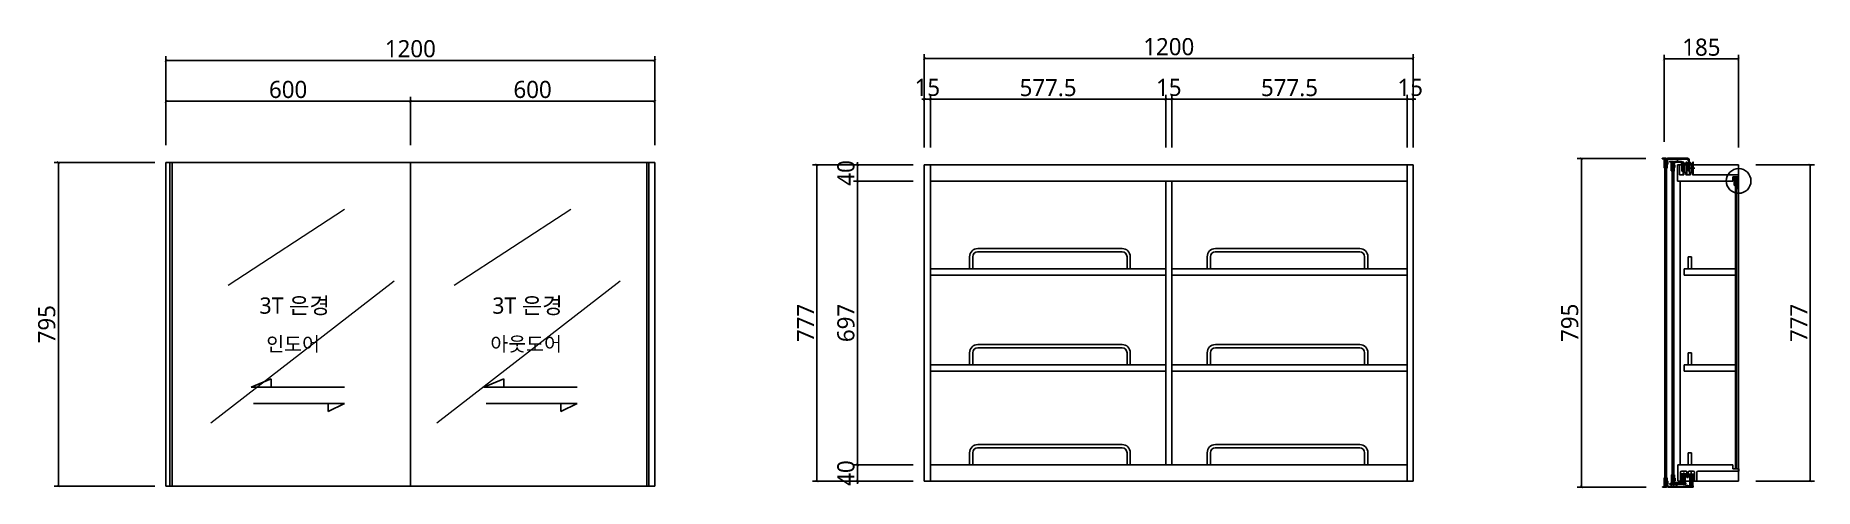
# Model space of a CAD drawing. Extents: x -37370 to -33004, y -564550 to -563438.
import ezdxf

# ---------------------------------------------------------------- set-up
doc = ezdxf.new("R2010")
doc.units = 0
doc.header["$LTSCALE"] = 60
doc.header["$MEASUREMENT"] = 0
doc.header["$PDMODE"] = 34
doc.header["$PDSIZE"] = -5
doc.layers.get('0').update_dxf_attribs({"linetype": 'CONTINUOUS'})
doc.layers.get('Defpoints').update_dxf_attribs({"color": 142, "linetype": 'CONTINUOUS'})
for name, color, linetype in [('FUR', 252, 'CONTINUOUS'), ('S-DIM', 7, 'CONTINUOUS'), ('TEX @ 1', 3, 'CONTINUOUS'), ('도어', 251, 'CONTINUOUS'), ('도어 @ 1', 251, 'CONTINUOUS')]:
    doc.layers.add(name, color=color, linetype=linetype)
doc.layers.add('거울', color=151, linetype='CONTINUOUS', lineweight=5)
doc.styles.get("Standard").update_dxf_attribs({"font": 'malgun.ttf'})
doc.styles.add('카비원', font='malgun.ttf', dxfattribs={"height": 45})
doc.dimstyles.new('카비원', dxfattribs={"dimscale": 7, "dimtxt": 6, "dimasz": 0.9, "dimexe": 1.5, "dimexo": 6, "dimgap": 1, "dimtad": 1, "dimdsep": 46, "dimtxsty": 'Standard', "dimblk": 'ARCHTICK', "dimcen": 3, "dimclrd": 8, "dimclre": 8, "dimclrt": 256, "dimadec": 0, "dimazin": 0, "dimtfac": 0.6, "dimtix": 1, "dimtmove": 0, "dimatfit": 3, "dimfxl": 1.5, "dimtolj": 1, "dimtzin": 0, "dimlwd": -1, "dimlwe": -1, "dimarcsym": 0})

# ---------------------------------------------------------------- blocks, each defined once
blk = doc.blocks.new('_ArchTick')
at = {"color": 0, "linetype": 'ByBlock', "transparency": 16777216, "const_width": 0.15}
blk.add_lwpolyline([(-0.5, -0.5), (0.5, 0.5)], dxfattribs=at)
blk = doc.blocks.new('*D10396')
at = {"layer": 'Defpoints', "color": 0}
for p in [(-33190.3, -563495.8), (-33373.3, -563741.4), (-33190.3, -563755.5)]:
    blk.add_point(p, dxfattribs=at)
at = {"layer": 'S-DIM', "color": 8}
for p, q in [((-33373.3, -563699.4), (-33373.3, -563485.3)), ((-33373.3, -563495.8), (-33190.3, -563495.8)), ((-33190.3, -563713.5), (-33190.3, -563485.3))]:
    blk.add_line(p, q, dxfattribs=at)
at = {"layer": 'S-DIM', "color": 8, "xscale": 6.3, "yscale": 6.3, "zscale": 6.3, "rotation": 180}
blk.add_blockref('_ArchTick', (-33373.3, -563495.8), dxfattribs=at)
at = {"layer": 'S-DIM', "color": 8, "xscale": 6.3, "yscale": 6.3, "zscale": 6.3}
blk.add_blockref('_ArchTick', (-33190.3, -563495.8), dxfattribs=at)
at = {"layer": 'S-DIM', "insert": (-33281.8, -563467), "char_height": 42, "attachment_point": 5}
blk.add_mtext('\\A1;185', dxfattribs=at)
blk = doc.blocks.new('*D10397')
at = {"layer": 'Defpoints', "color": 0}
for p in [(-33190.3, -563755.5), (-33190.3, -564532.5), (-33014.8, -564532.5)]:
    blk.add_point(p, dxfattribs=at)
at = {"layer": 'S-DIM', "color": 8}
for p, q in [((-33148.3, -563755.5), (-33004.3, -563755.5)), ((-33014.8, -563755.5), (-33014.8, -564532.5)), ((-33148.3, -564532.5), (-33004.3, -564532.5))]:
    blk.add_line(p, q, dxfattribs=at)
at = {"layer": 'S-DIM', "color": 8, "xscale": 6.3, "yscale": 6.3, "zscale": 6.3}
for p, rotation in [((-33014.8, -563755.5), 90), ((-33014.8, -564532.5), 270)]:
    blk.add_blockref('_ArchTick', p, dxfattribs=dict(at, rotation=rotation))
at = {"layer": 'S-DIM', "insert": (-33042.8, -564144), "char_height": 42, "attachment_point": 5, "rotation": 90}
blk.add_mtext('\\A1;777', dxfattribs=at)
blk = doc.blocks.new('*D10398')
at = {"layer": 'Defpoints', "color": 0}
for p in [(-33376.1, -563740.2), (-33576.1, -564546.8), (-33375.5, -564546.8)]:
    blk.add_point(p, dxfattribs=at)
at = {"layer": 'S-DIM', "color": 8}
for p, q in [((-33418.1, -563740.2), (-33586.6, -563740.2)), ((-33576.1, -563740.2), (-33576.1, -564546.8)), ((-33417.5, -564546.8), (-33586.6, -564546.8))]:
    blk.add_line(p, q, dxfattribs=at)
at = {"layer": 'S-DIM', "color": 8, "xscale": 6.3, "yscale": 6.3, "zscale": 6.3}
for p, rotation in [((-33576.1, -563740.2), 90), ((-33576.1, -564546.8), 270)]:
    blk.add_blockref('_ArchTick', p, dxfattribs=dict(at, rotation=rotation))
at = {"layer": 'S-DIM', "insert": (-33604.8, -564143.5), "char_height": 42, "attachment_point": 5, "rotation": 90}
blk.add_mtext('\\A1;795', dxfattribs=at)
blk = doc.blocks.new('*D10399')
at = {"layer": 'Defpoints', "color": 0}
for p in [(-36450.3, -563599.6), (-37050.3, -563749.6), (-36450.3, -563749.6)]:
    blk.add_point(p, dxfattribs=at)
at = {"layer": 'S-DIM', "color": 8}
for p, q in [((-37050.3, -563707.6), (-37050.3, -563589.1)), ((-37050.3, -563599.6), (-36450.3, -563599.6)), ((-36450.3, -563707.6), (-36450.3, -563589.1))]:
    blk.add_line(p, q, dxfattribs=at)
at = {"layer": 'S-DIM', "color": 8, "xscale": 6.3, "yscale": 6.3, "zscale": 6.3, "rotation": 180}
blk.add_blockref('_ArchTick', (-37050.3, -563599.6), dxfattribs=at)
at = {"layer": 'S-DIM', "color": 8, "xscale": 6.3, "yscale": 6.3, "zscale": 6.3}
blk.add_blockref('_ArchTick', (-36450.3, -563599.6), dxfattribs=at)
at = {"layer": 'S-DIM', "insert": (-36750.3, -563570.9), "char_height": 42, "attachment_point": 5}
blk.add_mtext('\\A1;600', dxfattribs=at)
blk = doc.blocks.new('*D10400')
at = {"layer": 'Defpoints', "color": 0}
for p in [(-35850.3, -563599.6), (-36450.3, -563749.6), (-35850.3, -563749.6)]:
    blk.add_point(p, dxfattribs=at)
at = {"layer": 'S-DIM', "color": 8}
for p, q in [((-36450.3, -563707.6), (-36450.3, -563589.1)), ((-36450.3, -563599.6), (-35850.3, -563599.6)), ((-35850.3, -563707.6), (-35850.3, -563589.1))]:
    blk.add_line(p, q, dxfattribs=at)
at = {"layer": 'S-DIM', "color": 8, "xscale": 6.3, "yscale": 6.3, "zscale": 6.3, "rotation": 180}
blk.add_blockref('_ArchTick', (-36450.3, -563599.6), dxfattribs=at)
at = {"layer": 'S-DIM', "color": 8, "xscale": 6.3, "yscale": 6.3, "zscale": 6.3}
blk.add_blockref('_ArchTick', (-35850.3, -563599.6), dxfattribs=at)
at = {"layer": 'S-DIM', "insert": (-36150.3, -563570.9), "char_height": 42, "attachment_point": 5}
blk.add_mtext('\\A1;600', dxfattribs=at)
blk = doc.blocks.new('*D10401')
at = {"layer": 'Defpoints', "color": 0}
for p in [(-35850.3, -563499.7), (-37050.3, -563749.6), (-35850.3, -563749.6)]:
    blk.add_point(p, dxfattribs=at)
at = {"layer": 'S-DIM', "color": 8}
for p, q in [((-37050.3, -563707.6), (-37050.3, -563489.2)), ((-35850.3, -563707.6), (-35850.3, -563489.2)), ((-37050.3, -563499.7), (-35850.3, -563499.7))]:
    blk.add_line(p, q, dxfattribs=at)
at = {"layer": 'S-DIM', "color": 8, "xscale": 6.3, "yscale": 6.3, "zscale": 6.3, "rotation": 180}
blk.add_blockref('_ArchTick', (-37050.3, -563499.7), dxfattribs=at)
at = {"layer": 'S-DIM', "color": 8, "xscale": 6.3, "yscale": 6.3, "zscale": 6.3}
blk.add_blockref('_ArchTick', (-35850.3, -563499.7), dxfattribs=at)
at = {"layer": 'S-DIM', "insert": (-36450.3, -563470.8), "char_height": 42, "attachment_point": 5}
blk.add_mtext('\\A1;1200', dxfattribs=at)
blk = doc.blocks.new('*D10402')
at = {"layer": 'Defpoints', "color": 0}
for p in [(-35173.9, -563755.5), (-35352.5, -563795.5), (-35173.9, -563795.5)]:
    blk.add_point(p, dxfattribs=at)
at = {"layer": 'S-DIM', "color": 8}
for p, q in [((-35215.9, -563755.5), (-35363, -563755.5)), ((-35352.5, -563755.5), (-35352.5, -563749.2)), ((-35352.5, -563755.5), (-35352.5, -563795.5)), ((-35215.9, -563795.5), (-35363, -563795.5)), ((-35352.5, -563795.5), (-35352.5, -563801.8))]:
    blk.add_line(p, q, dxfattribs=at)
at = {"layer": 'S-DIM', "color": 8, "xscale": 6.3, "yscale": 6.3, "zscale": 6.3}
for p, rotation in [((-35352.5, -563755.5), 270), ((-35352.5, -563795.5), 90)]:
    blk.add_blockref('_ArchTick', p, dxfattribs=dict(at, rotation=rotation))
at = {"layer": 'S-DIM', "insert": (-35381.2, -563775.5), "char_height": 42, "attachment_point": 5, "rotation": 90}
blk.add_mtext('\\A1;40', dxfattribs=at)
blk = doc.blocks.new('*D10403')
at = {"layer": 'Defpoints', "color": 0}
for p in [(-35173.9, -563795.5), (-35352.5, -564492.5), (-35173.9, -564492.5)]:
    blk.add_point(p, dxfattribs=at)
at = {"layer": 'S-DIM', "color": 8}
for p, q in [((-35215.9, -563795.5), (-35363, -563795.5)), ((-35352.5, -563795.5), (-35352.5, -564492.5)), ((-35215.9, -564492.5), (-35363, -564492.5))]:
    blk.add_line(p, q, dxfattribs=at)
at = {"layer": 'S-DIM', "color": 8, "xscale": 6.3, "yscale": 6.3, "zscale": 6.3}
for p, rotation in [((-35352.5, -563795.5), 90), ((-35352.5, -564492.5), 270)]:
    blk.add_blockref('_ArchTick', p, dxfattribs=dict(at, rotation=rotation))
at = {"layer": 'S-DIM', "insert": (-35381.2, -564144), "char_height": 42, "attachment_point": 5, "rotation": 90}
blk.add_mtext('\\A1;697', dxfattribs=at)
blk = doc.blocks.new('*D10404')
at = {"layer": 'Defpoints', "color": 0}
for p in [(-35173.9, -564492.5), (-35352.5, -564532.5), (-35173.9, -564532.5)]:
    blk.add_point(p, dxfattribs=at)
at = {"layer": 'S-DIM', "color": 8}
for p, q in [((-35215.9, -564492.5), (-35363, -564492.5)), ((-35352.5, -564492.5), (-35352.5, -564486.2)), ((-35352.5, -564492.5), (-35352.5, -564532.5)), ((-35215.9, -564532.5), (-35363, -564532.5)), ((-35352.5, -564532.5), (-35352.5, -564538.8))]:
    blk.add_line(p, q, dxfattribs=at)
at = {"layer": 'S-DIM', "color": 8, "xscale": 6.3, "yscale": 6.3, "zscale": 6.3}
for p, rotation in [((-35352.5, -564492.5), 270), ((-35352.5, -564532.5), 90)]:
    blk.add_blockref('_ArchTick', p, dxfattribs=dict(at, rotation=rotation))
at = {"layer": 'S-DIM', "insert": (-35381.2, -564512.5), "char_height": 42, "attachment_point": 5, "rotation": 90}
blk.add_mtext('\\A1;40', dxfattribs=at)
blk = doc.blocks.new('*D10405')
at = {"layer": 'Defpoints', "color": 0}
for p in [(-35173.9, -563755.5), (-35452.5, -564532.5), (-35173.9, -564532.5)]:
    blk.add_point(p, dxfattribs=at)
at = {"layer": 'S-DIM', "color": 8}
for p, q in [((-35215.9, -563755.5), (-35463, -563755.5)), ((-35452.5, -563755.5), (-35452.5, -564532.5)), ((-35215.9, -564532.5), (-35463, -564532.5))]:
    blk.add_line(p, q, dxfattribs=at)
at = {"layer": 'S-DIM', "color": 8, "xscale": 6.3, "yscale": 6.3, "zscale": 6.3}
for p, rotation in [((-35452.5, -563755.5), 90), ((-35452.5, -564532.5), 270)]:
    blk.add_blockref('_ArchTick', p, dxfattribs=dict(at, rotation=rotation))
at = {"layer": 'S-DIM', "insert": (-35480.5, -564144), "char_height": 42, "attachment_point": 5, "rotation": 90}
blk.add_mtext('\\A1;777', dxfattribs=at)
blk = doc.blocks.new('*D10406')
at = {"layer": 'Defpoints', "color": 0}
for p in [(-37035.3, -563749.6), (-37313.9, -564544.6), (-37035.3, -564544.6)]:
    blk.add_point(p, dxfattribs=at)
at = {"layer": 'S-DIM', "color": 8}
for p, q in [((-37077.3, -563749.6), (-37324.4, -563749.6)), ((-37313.9, -563749.6), (-37313.9, -564544.6)), ((-37077.3, -564544.6), (-37324.4, -564544.6))]:
    blk.add_line(p, q, dxfattribs=at)
at = {"layer": 'S-DIM', "color": 8, "xscale": 6.3, "yscale": 6.3, "zscale": 6.3}
for p, rotation in [((-37313.9, -563749.6), 90), ((-37313.9, -564544.6), 270)]:
    blk.add_blockref('_ArchTick', p, dxfattribs=dict(at, rotation=rotation))
at = {"layer": 'S-DIM', "insert": (-37342.6, -564147.1), "char_height": 42, "attachment_point": 5, "rotation": 90}
blk.add_mtext('\\A1;795', dxfattribs=at)
blk = doc.blocks.new('*D10407')
at = {"layer": 'Defpoints', "color": 0}
for p in [(-35173.9, -563594.6), (-35188.9, -563755.5), (-35173.9, -563755.5)]:
    blk.add_point(p, dxfattribs=at)
at = {"layer": 'S-DIM', "color": 8}
for p, q in [((-35188.9, -563713.5), (-35188.9, -563584.1)), ((-35173.9, -563713.5), (-35173.9, -563584.1)), ((-35188.9, -563594.6), (-35195.2, -563594.6)), ((-35188.9, -563594.6), (-35173.9, -563594.6)), ((-35173.9, -563594.6), (-35167.6, -563594.6))]:
    blk.add_line(p, q, dxfattribs=at)
at = {"layer": 'S-DIM', "color": 8, "xscale": 6.3, "yscale": 6.3, "zscale": 6.3}
blk.add_blockref('_ArchTick', (-35188.9, -563594.6), dxfattribs=at)
at = {"layer": 'S-DIM', "color": 8, "xscale": 6.3, "yscale": 6.3, "zscale": 6.3, "rotation": 180}
blk.add_blockref('_ArchTick', (-35173.9, -563594.6), dxfattribs=at)
at = {"layer": 'S-DIM', "insert": (-35181.4, -563565.8), "char_height": 42, "attachment_point": 5}
blk.add_mtext('\\A1;15', dxfattribs=at)
blk = doc.blocks.new('*D10408')
at = {"layer": 'Defpoints', "color": 0}
for p in [(-34596.4, -563594.6), (-35173.9, -563755.5), (-34596.4, -563755.5)]:
    blk.add_point(p, dxfattribs=at)
at = {"layer": 'S-DIM', "color": 8}
for p, q in [((-35173.9, -563713.5), (-35173.9, -563584.1)), ((-34596.4, -563713.5), (-34596.4, -563584.1)), ((-35173.9, -563594.6), (-34596.4, -563594.6))]:
    blk.add_line(p, q, dxfattribs=at)
at = {"layer": 'S-DIM', "color": 8, "xscale": 6.3, "yscale": 6.3, "zscale": 6.3, "rotation": 180}
blk.add_blockref('_ArchTick', (-35173.9, -563594.6), dxfattribs=at)
at = {"layer": 'S-DIM', "color": 8, "xscale": 6.3, "yscale": 6.3, "zscale": 6.3}
blk.add_blockref('_ArchTick', (-34596.4, -563594.6), dxfattribs=at)
at = {"layer": 'S-DIM', "insert": (-34885.2, -563566.3), "char_height": 42, "attachment_point": 5}
blk.add_mtext('\\A1;577.5', dxfattribs=at)
blk = doc.blocks.new('*D10409')
at = {"layer": 'Defpoints', "color": 0}
for p in [(-34581.4, -563594.6), (-34596.4, -563755.5), (-34581.4, -563755.5)]:
    blk.add_point(p, dxfattribs=at)
at = {"layer": 'S-DIM', "color": 8}
for p, q in [((-34596.4, -563713.5), (-34596.4, -563584.1)), ((-34581.4, -563713.5), (-34581.4, -563584.1)), ((-34596.4, -563594.6), (-34602.7, -563594.6)), ((-34596.4, -563594.6), (-34581.4, -563594.6)), ((-34581.4, -563594.6), (-34575.1, -563594.6))]:
    blk.add_line(p, q, dxfattribs=at)
at = {"layer": 'S-DIM', "color": 8, "xscale": 6.3, "yscale": 6.3, "zscale": 6.3}
blk.add_blockref('_ArchTick', (-34596.4, -563594.6), dxfattribs=at)
at = {"layer": 'S-DIM', "color": 8, "xscale": 6.3, "yscale": 6.3, "zscale": 6.3, "rotation": 180}
blk.add_blockref('_ArchTick', (-34581.4, -563594.6), dxfattribs=at)
at = {"layer": 'S-DIM', "insert": (-34588.9, -563565.8), "char_height": 42, "attachment_point": 5}
blk.add_mtext('\\A1;15', dxfattribs=at)
blk = doc.blocks.new('*D10410')
at = {"layer": 'Defpoints', "color": 0}
for p in [(-34003.9, -563594.6), (-34581.4, -563755.5), (-34003.9, -563755.5)]:
    blk.add_point(p, dxfattribs=at)
at = {"layer": 'S-DIM', "color": 8}
for p, q in [((-34581.4, -563713.5), (-34581.4, -563584.1)), ((-34003.9, -563713.5), (-34003.9, -563584.1)), ((-34581.4, -563594.6), (-34003.9, -563594.6))]:
    blk.add_line(p, q, dxfattribs=at)
at = {"layer": 'S-DIM', "color": 8, "xscale": 6.3, "yscale": 6.3, "zscale": 6.3, "rotation": 180}
blk.add_blockref('_ArchTick', (-34581.4, -563594.6), dxfattribs=at)
at = {"layer": 'S-DIM', "color": 8, "xscale": 6.3, "yscale": 6.3, "zscale": 6.3}
blk.add_blockref('_ArchTick', (-34003.9, -563594.6), dxfattribs=at)
at = {"layer": 'S-DIM', "insert": (-34292.7, -563566.3), "char_height": 42, "attachment_point": 5}
blk.add_mtext('\\A1;577.5', dxfattribs=at)
blk = doc.blocks.new('*D10411')
at = {"layer": 'Defpoints', "color": 0}
for p in [(-33988.9, -563594.6), (-34003.9, -563755.5), (-33988.9, -563755.5)]:
    blk.add_point(p, dxfattribs=at)
at = {"layer": 'S-DIM', "color": 8}
for p, q in [((-34003.9, -563713.5), (-34003.9, -563584.1)), ((-33988.9, -563713.5), (-33988.9, -563584.1)), ((-34003.9, -563594.6), (-34010.2, -563594.6)), ((-34003.9, -563594.6), (-33988.9, -563594.6)), ((-33988.9, -563594.6), (-33982.6, -563594.6))]:
    blk.add_line(p, q, dxfattribs=at)
at = {"layer": 'S-DIM', "color": 8, "xscale": 6.3, "yscale": 6.3, "zscale": 6.3}
blk.add_blockref('_ArchTick', (-34003.9, -563594.6), dxfattribs=at)
at = {"layer": 'S-DIM', "color": 8, "xscale": 6.3, "yscale": 6.3, "zscale": 6.3, "rotation": 180}
blk.add_blockref('_ArchTick', (-33988.9, -563594.6), dxfattribs=at)
at = {"layer": 'S-DIM', "insert": (-33996.4, -563565.8), "char_height": 42, "attachment_point": 5}
blk.add_mtext('\\A1;15', dxfattribs=at)
blk = doc.blocks.new('*D10412')
at = {"layer": 'Defpoints', "color": 0}
for p in [(-33988.9, -563494.7), (-35188.9, -563755.5), (-33988.9, -563755.5)]:
    blk.add_point(p, dxfattribs=at)
at = {"layer": 'S-DIM', "color": 8}
for p, q in [((-35188.9, -563713.5), (-35188.9, -563484.2)), ((-35188.9, -563494.7), (-33988.9, -563494.7)), ((-33988.9, -563713.5), (-33988.9, -563484.2))]:
    blk.add_line(p, q, dxfattribs=at)
at = {"layer": 'S-DIM', "color": 8, "xscale": 6.3, "yscale": 6.3, "zscale": 6.3, "rotation": 180}
blk.add_blockref('_ArchTick', (-35188.9, -563494.7), dxfattribs=at)
at = {"layer": 'S-DIM', "color": 8, "xscale": 6.3, "yscale": 6.3, "zscale": 6.3}
blk.add_blockref('_ArchTick', (-33988.9, -563494.7), dxfattribs=at)
at = {"layer": 'S-DIM', "insert": (-34588.9, -563465.8), "char_height": 42, "attachment_point": 5}
blk.add_mtext('\\A1;1200', dxfattribs=at)

msp = doc.modelspace()

# ---------------------------------------------------------------- linework, layer by layer
for p, q in [((-35946.998, -563499.652), (-35946.998, -563499.652)), ((-37050.298, -563749.647), (-37050.298, -564544.647)), ((-37050.298, -563749.647), (-35850.298, -563749.647)), ((-37040.298, -563749.647), (-37040.298, -564544.647)), ((-37035.298, -563749.647), (-37035.298, -564544.647)), ((-36450.298, -563749.647), (-36450.298, -564544.647)), ((-35870.298, -563749.647), (-35870.298, -564544.647)), ((-35865.298, -563749.647), (-35865.298, -564544.647)), ((-35850.298, -563749.647), (-35850.298, -564544.647)), ((-35188.928, -563755.492), (-35188.928, -564532.492)), ((-33988.928, -563755.492), (-35188.928, -563755.492)), ((-35173.928, -563755.492), (-35173.928, -564532.492)), ((-34003.928, -564532.492), (-34003.928, -563755.492)), ((-33988.928, -564532.492), (-33988.928, -563755.492)), ((-33362.974, -563751.095), (-33373.029, -563751.095)), ((-33364.673, -563750.886), (-33371.423, -563750.886)), ((-33364.673, -563750.886), (-33371.423, -563750.886)), ((-33366.048, -563749.095), (-33371.348, -563749.095)), ((-33371.348, -563749.095), (-33371.348, -563753.095)), ((-33366.048, -563753.095), (-33371.348, -563753.095)), ((-33371.248, -563741.445), (-33369.248, -563741.445)), ((-33371.248, -563760.745), (-33371.248, -563741.445)), ((-33371.248, -563760.745), (-33369.248, -563760.745)), ((-33371.18, -564524.492), (-33371.18, -563740.895)), ((-33370.8, -563819.305), (-33370.8, -563739.695)), ((-33370.339, -563749.095), (-33369.315, -563753.095)), ((-33369.248, -563760.745), (-33369.248, -563741.445)), ((-33369.248, -563747.595), (-33369.248, -563754.595)), ((-33368.98, -563749.095), (-33368.256, -563753.095)), ((-33368.048, -563743.486), (-33368.048, -563763.486)), ((-33368.048, -563743.486), (-33368.048, -563763.486)), ((-33366.003, -563745.486), (-33368.003, -563747.486)), ((-33367.971, -563749.095), (-33366.447, -563753.095)), ((-33366.048, -563743.486), (-33366.048, -563763.486)), ((-33366.048, -563743.486), (-33366.048, -563763.486)), ((-33366.048, -563748.095), (-33366.048, -563754.095)), ((-33362.003, -563741.486), (-33366.003, -563745.486)), ((-33362.003, -563741.486), (-33366.003, -563745.486)), ((-33364.848, -563747.595), (-33365.548, -563747.595)), ((-33364.848, -563754.595), (-33365.548, -563754.595)), ((-33364.348, -563748.095), (-33364.348, -563754.095)), ((-33364.048, -563739.486), (-33315.548, -563739.486)), ((-33364.048, -563739.486), (-33315.548, -563739.486)), ((-33364.048, -563741.486), (-33315.548, -563741.486)), ((-33364.048, -563741.486), (-33315.548, -563741.486)), ((-33364.003, -563741.486), (-33364.003, -563739.486)), ((-33364.003, -563741.486), (-33364.003, -563739.486)), ((-33360.003, -563739.486), (-33362.003, -563741.486)), ((-33345.474, -563758.895), (-33355.529, -563758.895)), ((-33348.548, -563756.895), (-33353.848, -563756.895)), ((-33353.848, -563756.895), (-33353.848, -563760.895)), ((-33348.548, -563760.895), (-33353.848, -563760.895)), ((-33353.748, -563749.245), (-33351.748, -563749.245)), ((-33353.748, -563768.545), (-33353.748, -563749.245)), ((-33347.998, -563758.886), (-33353.098, -563758.886)), ((-33347.998, -563758.886), (-33353.098, -563758.886)), ((-33352.839, -563756.895), (-33351.815, -563760.895)), ((-33351.748, -563768.545), (-33351.748, -563749.245)), ((-33351.748, -563755.395), (-33351.748, -563762.395)), ((-33351.48, -563756.895), (-33350.756, -563760.895)), ((-33350.548, -563751.486), (-33350.548, -563771.286)), ((-33350.471, -563756.895), (-33348.947, -563760.895)), ((-33344.548, -563749.486), (-33348.548, -563753.486)), ((-33348.548, -563751.486), (-33348.548, -563771.286)), ((-33348.548, -563755.895), (-33348.548, -563761.895)), ((-33347.348, -563755.395), (-33348.048, -563755.395)), ((-33346.848, -563755.895), (-33346.848, -563761.895)), ((-33346.548, -563747.486), (-33331.548, -563747.486)), ((-33346.548, -563749.486), (-33346.548, -563747.486)), ((-33346.548, -563749.486), (-33331.548, -563749.486)), ((-33340.298, -563748.495), (-33340.298, -563739.486)), ((-33340.298, -563755.495), (-33335.148, -563755.495)), ((-33340.298, -563755.495), (-33190.298, -563755.495)), ((-33335.148, -563755.495), (-33335.148, -563780.495)), ((-33333.548, -563749.486), (-33329.548, -563753.486)), ((-33331.548, -563749.486), (-33331.548, -563747.486)), ((-33329.548, -563751.486), (-33329.548, -563771.286)), ((-33327.548, -563751.486), (-33327.548, -563771.286)), ((-33326.548, -563759.485), (-33327.548, -563759.485)), ((-33326.548, -563777.486), (-33326.548, -563749.486)), ((-33325.748, -563748.987), (-33326.048, -563748.987)), ((-33325.261, -563749.377), (-33325.247, -563749.865)), ((-33322.048, -563750.876), (-33322.048, -563776.097)), ((-33318.836, -563749.377), (-33318.85, -563749.865)), ((-33318.498, -563739.486), (-33316.498, -563741.486)), ((-33318.348, -563748.986), (-33318.048, -563748.986)), ((-33317.548, -563741.486), (-33313.548, -563745.486)), ((-33317.548, -563741.486), (-33313.548, -563745.486)), ((-33317.548, -563749.486), (-33317.548, -563777.486)), ((-33315.593, -563741.486), (-33315.593, -563739.486)), ((-33315.593, -563741.486), (-33315.593, -563739.486)), ((-33313.548, -563743.486), (-33313.548, -563771.386)), ((-33313.548, -563743.486), (-33313.548, -563771.386)), ((-33313.548, -563745.486), (-33311.548, -563747.486)), ((-33311.548, -563743.486), (-33311.548, -563771.386)), ((-33311.548, -563743.486), (-33311.548, -563771.386)), ((-33310.548, -563759.485), (-33311.548, -563759.485)), ((-33310.548, -563777.486), (-33310.548, -563749.486)), ((-33309.748, -563748.987), (-33310.048, -563748.987)), ((-33309.261, -563749.377), (-33309.247, -563749.865)), ((-33306.048, -563750.876), (-33306.048, -563776.097)), ((-33302.836, -563749.377), (-33302.85, -563749.865)), ((-33302.348, -563748.986), (-33302.048, -563748.986)), ((-33301.548, -563749.486), (-33301.548, -563777.486)), ((-33190.298, -563755.495), (-33190.298, -564532.492)), ((-34003.928, -563795.492), (-35173.928, -563795.492)), ((-34596.428, -564492.492), (-34596.428, -563795.492)), ((-34581.428, -564492.492), (-34581.428, -563795.492)), ((-33369.55, -564524.492), (-33369.55, -563762.484)), ((-33368.048, -563763.486), (-33366.048, -563763.486)), ((-33368.048, -563763.486), (-33366.048, -563763.486)), ((-33367.18, -563763.486), (-33367.18, -564524.492)), ((-33353.748, -563768.545), (-33351.748, -563768.545)), ((-33353.68, -564516.992), (-33353.68, -563769.095)), ((-33353.3, -564516.992), (-33353.3, -563770.295)), ((-33352.05, -564516.992), (-33352.05, -563770.284)), ((-33350.548, -563771.286), (-33348.548, -563771.286)), ((-33349.68, -563771.286), (-33349.68, -564516.992)), ((-33347.348, -563762.395), (-33348.048, -563762.395)), ((-33335.148, -563780.495), (-33326.048, -563780.495)), ((-33334.13, -563795.495), (-33334.13, -564492.492)), ((-33329.548, -563771.286), (-33329.548, -563770.986)), ((-33329.548, -563771.286), (-33327.548, -563771.286)), ((-33327.548, -563767.484), (-33326.548, -563767.484)), ((-33325.748, -563777.986), (-33326.048, -563777.986)), ((-33325.261, -563777.595), (-33325.247, -563777.107)), ((-33324.548, -563776.495), (-33324.548, -563778.995)), ((-33322.048, -563776.495), (-33322.048, -563771.495)), ((-33319.548, -563776.495), (-33319.548, -563778.995)), ((-33318.836, -563777.596), (-33318.85, -563777.107)), ((-33318.348, -563777.986), (-33318.048, -563777.986)), ((-33318.048, -563780.495), (-33310.048, -563780.495)), ((-33307.228, -563763.486), (-33315.868, -563763.486)), ((-33297.641, -563763.486), (-33314.455, -563763.486)), ((-33313.548, -563771.386), (-33311.548, -563771.386)), ((-33313.548, -563771.386), (-33311.548, -563771.386)), ((-33311.548, -563767.484), (-33310.548, -563767.484)), ((-33309.748, -563777.986), (-33310.048, -563777.986)), ((-33309.261, -563777.595), (-33309.247, -563777.107)), ((-33308.548, -563776.495), (-33308.548, -563778.995)), ((-33306.048, -563776.495), (-33306.048, -563771.495)), ((-33303.548, -563776.495), (-33303.548, -563778.995)), ((-33302.836, -563777.596), (-33302.85, -563777.107)), ((-33302.348, -563777.986), (-33302.048, -563777.986)), ((-33302.048, -563780.495), (-33190.298, -563780.495)), ((-33204.298, -563785.495), (-33204.298, -563795.495)), ((-33204.298, -563785.495), (-33190.298, -563785.495)), ((-33201.448, -563785.605), (-33201.339, -563785.495)), ((-33201.448, -563786.054), (-33200.89, -563785.495)), ((-33201.448, -563786.503), (-33200.441, -563785.495)), ((-33201.448, -563786.952), (-33199.992, -563785.495)), ((-33201.448, -563787.401), (-33199.543, -563785.495)), ((-33201.448, -563787.85), (-33199.094, -563785.495)), ((-33201.448, -563788.299), (-33198.645, -563785.495)), ((-33201.448, -563788.748), (-33198.196, -563785.495)), ((-33201.448, -563789.197), (-33197.747, -563785.495)), ((-33201.448, -563789.646), (-33197.298, -563785.495)), ((-33201.448, -563790.095), (-33196.849, -563785.495)), ((-33201.448, -563790.544), (-33196.4, -563785.495)), ((-33201.448, -563790.993), (-33195.951, -563785.495)), ((-33201.448, -563791.442), (-33195.502, -563785.495)), ((-33201.448, -563791.891), (-33195.053, -563785.495)), ((-33201.448, -563792.34), (-33194.604, -563785.495)), ((-33201.448, -563792.789), (-33194.155, -563785.495)), ((-33201.448, -563793.238), (-33193.706, -563785.495)), ((-33201.448, -563793.687), (-33193.257, -563785.495)), ((-33201.448, -563794.136), (-33192.808, -563785.495)), ((-33201.448, -563794.585), (-33192.359, -563785.495)), ((-33201.448, -563795.034), (-33191.91, -563785.495)), ((-33201.448, -563795.483), (-33191.46, -563785.495)), ((-33191.448, -563785.495), (-33201.448, -563785.495)), ((-33201.448, -563805.495), (-33201.448, -563785.495)), ((-33201.448, -563795.932), (-33191.448, -563785.932)), ((-33201.448, -563796.381), (-33191.448, -563786.381)), ((-33201.448, -563796.83), (-33191.448, -563786.83)), ((-33201.448, -563797.279), (-33191.448, -563787.279)), ((-33201.448, -563797.728), (-33191.448, -563787.728)), ((-33201.448, -563798.177), (-33191.448, -563788.177)), ((-33201.448, -563798.626), (-33191.448, -563788.626)), ((-33201.448, -563799.075), (-33191.448, -563789.075)), ((-33201.448, -563799.524), (-33191.448, -563789.524)), ((-33201.448, -563799.973), (-33191.448, -563789.973)), ((-33201.448, -563800.422), (-33191.448, -563790.422)), ((-33201.448, -563800.871), (-33191.448, -563790.871)), ((-33201.448, -563801.32), (-33191.448, -563791.32)), ((-33201.448, -563801.769), (-33191.448, -563791.769)), ((-33201.448, -563802.218), (-33191.448, -563792.218)), ((-33201.448, -563802.667), (-33191.448, -563792.667)), ((-33201.448, -563803.116), (-33191.448, -563793.116)), ((-33201.448, -563803.565), (-33191.448, -563793.565)), ((-33201.448, -563804.014), (-33191.448, -563794.014)), ((-33201.448, -563804.463), (-33191.448, -563794.463)), ((-33201.448, -563804.912), (-33191.448, -563794.912)), ((-33201.448, -563805.361), (-33191.448, -563795.361)), ((-33201.291, -563805.653), (-33191.448, -563795.81)), ((-33201.066, -563805.877), (-33191.448, -563796.259)), ((-33200.842, -563806.102), (-33191.448, -563796.708)), ((-33200.617, -563806.326), (-33191.448, -563797.157)), ((-33200.393, -563806.551), (-33191.448, -563797.606)), ((-33200.168, -563806.775), (-33191.448, -563798.055)), ((-33199.944, -563807), (-33191.448, -563798.504)), ((-33199.719, -563807.224), (-33191.448, -563798.954)), ((-33199.495, -563807.449), (-33191.448, -563799.403)), ((-33199.27, -563807.673), (-33191.448, -563799.852)), ((-33199.046, -563807.898), (-33191.448, -563800.301)), ((-33198.821, -563808.122), (-33191.448, -563800.75)), ((-33198.597, -563808.347), (-33191.448, -563801.199)), ((-33198.372, -563808.571), (-33191.448, -563801.648)), ((-33198.148, -563808.796), (-33191.448, -563802.097)), ((-33197.923, -563809.02), (-33191.448, -563802.546)), ((-33197.699, -563809.245), (-33191.448, -563802.995)), ((-33197.474, -563809.469), (-33191.448, -563803.444)), ((-33197.25, -563809.694), (-33191.448, -563803.893)), ((-33197.025, -563809.918), (-33191.448, -563804.342)), ((-33196.801, -563810.143), (-33191.448, -563804.791)), ((-33191.448, -563815.495), (-33191.448, -563785.495)), ((-33190.298, -563780.495), (-33190.298, -563785.495)), ((-33370.8, -564524.492), (-33370.8, -563819.305)), ((-33191.448, -563815.495), (-33201.448, -563805.495)), ((-33198.13, -563808.813), (-33198.13, -564502.492)), ((-33196.576, -563810.368), (-33191.448, -563805.24)), ((-33196.352, -563810.592), (-33191.448, -563805.689)), ((-33196.127, -563810.817), (-33191.448, -563806.138)), ((-33195.903, -563811.041), (-33191.448, -563806.587)), ((-33195.678, -563811.266), (-33191.448, -563807.036)), ((-33195.454, -563811.49), (-33191.448, -563807.485)), ((-33195.28, -564502.492), (-33195.28, -563811.663)), ((-33195.229, -563811.715), (-33191.448, -563807.934)), ((-33195.005, -563811.939), (-33191.448, -563808.383)), ((-33194.78, -563812.164), (-33191.448, -563808.832)), ((-33194.556, -563812.388), (-33191.448, -563809.281)), ((-33194.331, -563812.613), (-33191.448, -563809.73)), ((-33194.107, -563812.837), (-33191.448, -563810.179)), ((-33193.882, -563813.062), (-33191.448, -563810.628)), ((-33193.658, -563813.286), (-33191.448, -563811.077)), ((-33193.433, -563813.511), (-33191.448, -563811.526)), ((-33193.209, -563813.735), (-33191.448, -563811.975)), ((-33192.984, -563813.96), (-33191.448, -563812.424)), ((-33192.76, -563814.184), (-33191.448, -563812.873)), ((-33192.535, -563814.409), (-33191.448, -563813.322)), ((-33192.31, -563814.633), (-33191.448, -563813.771)), ((-33192.086, -563814.858), (-33191.448, -563814.22)), ((-33191.861, -563815.082), (-33191.448, -563814.669)), ((-33191.637, -563815.307), (-33191.448, -563815.118)), ((-35173.928, -564011.298), (-34596.428, -564011.298)), ((-34581.428, -564011.298), (-34003.928, -564011.298)), ((-33324.13, -564011.298), (-33198.13, -564011.298)), ((-33324.13, -564026.298), (-33324.13, -564011.298)), ((-35173.928, -564026.298), (-34596.428, -564026.298)), ((-34581.428, -564026.298), (-34003.928, -564026.298)), ((-33324.13, -564026.298), (-33198.13, -564026.298)), ((-35173.928, -564247.06), (-34596.428, -564247.06)), ((-35173.928, -564262.06), (-34596.428, -564262.06)), ((-34581.428, -564247.06), (-34003.928, -564247.06)), ((-34581.428, -564262.06), (-34003.928, -564262.06)), ((-33324.13, -564247.06), (-33198.13, -564247.06)), ((-33324.13, -564247.06), (-33324.13, -564262.06)), ((-33324.13, -564262.06), (-33198.13, -564262.06)), ((-35173.928, -564492.492), (-34003.928, -564492.492)), ((-33204.389, -564502.492), (-33204.389, -564492.492)), ((-33204.389, -564502.492), (-33189.739, -564502.492)), ((-33204.389, -564502.492), (-33200.889, -564502.492)), ((-33189.739, -564507.492), (-33189.739, -564502.492)), ((-35850.298, -564544.647), (-37050.298, -564544.647)), ((-35850.298, -564544.647), (-35850.298, -564544.647)), ((-35188.928, -564532.492), (-33988.928, -564532.492)), ((-33372.789, -564546.092), (-33376.789, -564546.092)), ((-33362.415, -564535.892), (-33372.47, -564535.892)), ((-33365.489, -564533.892), (-33370.789, -564533.892)), ((-33370.789, -564537.892), (-33370.789, -564533.892)), ((-33365.489, -564537.892), (-33370.789, -564537.892)), ((-33370.689, -564526.242), (-33370.689, -564545.542)), ((-33370.689, -564526.242), (-33368.689, -564526.242)), ((-33370.689, -564545.542), (-33368.689, -564545.542)), ((-33369.779, -564537.892), (-33368.755, -564533.892)), ((-33368.689, -564526.242), (-33368.689, -564545.542)), ((-33368.689, -564539.392), (-33368.689, -564532.392)), ((-33368.42, -564537.892), (-33367.696, -564533.892)), ((-33367.489, -564543.492), (-33367.489, -564524.492)), ((-33367.489, -564524.492), (-33365.489, -564524.492)), ((-33367.411, -564537.892), (-33365.888, -564533.892)), ((-33365.489, -564543.492), (-33365.489, -564524.492)), ((-33365.489, -564538.892), (-33365.489, -564532.892)), ((-33361.489, -564545.492), (-33365.489, -564541.492)), ((-33364.289, -564532.392), (-33364.989, -564532.392)), ((-33364.289, -564539.392), (-33364.989, -564539.392)), ((-33363.789, -564538.892), (-33363.789, -564532.892)), ((-33363.489, -564545.492), (-33314.489, -564545.492)), ((-33355.289, -564538.592), (-33359.289, -564538.592)), ((-33355.989, -564535.492), (-33355.989, -564545.492)), ((-33355.989, -564535.492), (-33341.989, -564535.492)), ((-33344.915, -564528.392), (-33354.97, -564528.392)), ((-33353.989, -564545.492), (-33353.989, -564535.492)), ((-33347.989, -564526.392), (-33353.289, -564526.392)), ((-33353.289, -564530.392), (-33353.289, -564526.392)), ((-33347.989, -564530.392), (-33353.289, -564530.392)), ((-33353.189, -564518.742), (-33353.189, -564538.042)), ((-33353.189, -564518.742), (-33351.189, -564518.742)), ((-33353.189, -564538.042), (-33351.189, -564538.042)), ((-33352.279, -564530.392), (-33351.255, -564526.392)), ((-33351.189, -564518.742), (-33351.189, -564538.042)), ((-33351.189, -564531.892), (-33351.189, -564524.892)), ((-33351.089, -564547.492), (-33351.089, -564545.492)), ((-33350.92, -564530.392), (-33350.196, -564526.392)), ((-33349.989, -564535.992), (-33349.989, -564516.992)), ((-33349.989, -564516.992), (-33347.989, -564516.992)), ((-33349.911, -564530.392), (-33348.388, -564526.392)), ((-33348.989, -564547.492), (-33348.989, -564540.17)), ((-33347.989, -564535.992), (-33347.989, -564516.992)), ((-33347.989, -564531.392), (-33347.989, -564525.392)), ((-33343.989, -564537.992), (-33347.989, -564533.992)), ((-33346.789, -564524.892), (-33347.489, -564524.892)), ((-33346.789, -564531.892), (-33347.489, -564531.892)), ((-33346.889, -564547.492), (-33346.889, -564545.492)), ((-33346.289, -564531.392), (-33346.289, -564525.392)), ((-33345.989, -564537.992), (-33319.989, -564537.992)), ((-33345.989, -564539.992), (-33319.989, -564539.992)), ((-33343.989, -564545.492), (-33343.989, -564535.492)), ((-33342.114, -564537.992), (-33342.114, -564537.992)), ((-33341.989, -564535.492), (-33341.989, -564545.492)), ((-33319.989, -564536.492), (-33340.739, -564536.492)), ((-33339.739, -564532.492), (-33332.739, -564532.492)), ((-33339.739, -564532.492), (-33190.298, -564532.492)), ((-33332.739, -564532.492), (-33332.739, -564510.492)), ((-33318.539, -564514.492), (-33331.439, -564514.492)), ((-33331.439, -564514.492), (-33331.439, -564515.442)), ((-33318.539, -564515.442), (-33331.439, -564515.442)), ((-33331.439, -564517.942), (-33331.439, -564519.992)), ((-33331.439, -564517.942), (-33318.539, -564517.942)), ((-33328.739, -564519.992), (-33331.439, -564519.992)), ((-33323.211, -564539.992), (-33330.767, -564539.992)), ((-33322.211, -564539.992), (-33329.767, -564539.992)), ((-33320.239, -564507.492), (-33329.739, -564507.492)), ((-33321.239, -564519.992), (-33328.739, -564519.992)), ((-33328.739, -564519.992), (-33328.739, -564523.492)), ((-33327.174, -564523.492), (-33328.739, -564523.492)), ((-33321.436, -564523.492), (-33328.507, -564523.492)), ((-33328.489, -564523.492), (-33321.489, -564523.492)), ((-33328.489, -564523.492), (-33328.489, -564523.494)), ((-33328.489, -564536.492), (-33328.489, -564523.493)), ((-33328.489, -564536.492), (-33328.489, -564537.992)), ((-33328.489, -564536.492), (-33328.489, -564537.992)), ((-33326.489, -564527.992), (-33326.989, -564528.492)), ((-33326.989, -564537.992), (-33326.989, -564528.492)), ((-33326.989, -564528.492), (-33322.989, -564528.492)), ((-33326.989, -564537.992), (-33326.489, -564537.492)), ((-33326.489, -564537.492), (-33326.489, -564527.992)), ((-33326.489, -564527.992), (-33323.489, -564527.992)), ((-33326.489, -564537.492), (-33323.489, -564537.492)), ((-33324.989, -564542.192), (-33324.989, -564511.046)), ((-33323.489, -564537.492), (-33323.489, -564527.992)), ((-33322.989, -564528.492), (-33323.489, -564527.992)), ((-33322.989, -564537.992), (-33323.489, -564537.492)), ((-33322.989, -564537.992), (-33322.989, -564528.492)), ((-33321.239, -564523.492), (-33322.804, -564523.492)), ((-33321.489, -564523.492), (-33321.489, -564523.494)), ((-33321.489, -564536.492), (-33321.489, -564523.493)), ((-33321.489, -564536.492), (-33321.489, -564537.992)), ((-33321.489, -564536.492), (-33321.489, -564537.992)), ((-33321.364, -564545.492), (-33321.364, -564545.492)), ((-33321.239, -564519.992), (-33321.239, -564523.492)), ((-33318.539, -564519.992), (-33321.239, -564519.992)), ((-33301.489, -564543.992), (-33320.239, -564543.992)), ((-33319.989, -564537.992), (-33319.989, -564536.492)), ((-33319.989, -564537.992), (-33319.989, -564539.992)), ((-33318.539, -564514.492), (-33318.539, -564515.442)), ((-33318.539, -564517.942), (-33318.539, -564519.992)), ((-33317.239, -564510.492), (-33317.239, -564523.492)), ((-33317.239, -564523.492), (-33314.239, -564523.492)), ((-33316.239, -564547.492), (-33316.239, -564541.813)), ((-33314.489, -564545.492), (-33301.489, -564545.492)), ((-33314.239, -564510.492), (-33314.239, -564523.492)), ((-33300.039, -564515.492), (-33312.939, -564515.492)), ((-33312.939, -564515.492), (-33312.939, -564516.442)), ((-33300.039, -564516.442), (-33312.939, -564516.442)), ((-33312.939, -564518.942), (-33312.939, -564520.992)), ((-33312.939, -564518.942), (-33300.039, -564518.942)), ((-33310.239, -564520.992), (-33312.939, -564520.992)), ((-33301.739, -564507.492), (-33311.239, -564507.492)), ((-33302.739, -564520.992), (-33310.239, -564520.992)), ((-33310.239, -564520.992), (-33310.239, -564524.492)), ((-33308.674, -564524.492), (-33310.239, -564524.492)), ((-33302.936, -564524.492), (-33310.007, -564524.492)), ((-33309.989, -564524.492), (-33302.989, -564524.492)), ((-33309.989, -564524.492), (-33309.989, -564524.494)), ((-33309.989, -564543.992), (-33309.989, -564524.493)), ((-33307.989, -564534.492), (-33308.489, -564534.992)), ((-33308.489, -564534.992), (-33304.489, -564534.992)), ((-33308.489, -564545.492), (-33308.489, -564535.992)), ((-33308.489, -564545.492), (-33307.989, -564544.992)), ((-33307.989, -564534.492), (-33304.989, -564534.492)), ((-33307.989, -564544.992), (-33307.989, -564535.492)), ((-33307.989, -564544.992), (-33304.989, -564544.992)), ((-33306.489, -564547.492), (-33306.489, -564510.236)), ((-33304.489, -564534.992), (-33304.989, -564534.492)), ((-33304.989, -564544.992), (-33304.989, -564535.492)), ((-33304.489, -564545.492), (-33304.989, -564544.992)), ((-33304.489, -564545.492), (-33304.489, -564535.992)), ((-33302.739, -564524.492), (-33304.304, -564524.492)), ((-33302.989, -564524.492), (-33302.989, -564524.494)), ((-33302.989, -564543.992), (-33302.989, -564524.493)), ((-33302.739, -564520.992), (-33302.739, -564524.492)), ((-33300.039, -564520.992), (-33302.739, -564520.992)), ((-33301.489, -564545.492), (-33301.489, -564543.992)), ((-33301.489, -564545.492), (-33301.489, -564547.492)), ((-33300.039, -564515.492), (-33300.039, -564516.442)), ((-33300.039, -564518.942), (-33300.039, -564520.992)), ((-33298.739, -564510.492), (-33298.739, -564522.492)), ((-33298.739, -564532.492), (-33298.739, -564510.492)), ((-33298.739, -564532.492), (-33292.739, -564532.492)), ((-33292.739, -564532.492), (-33292.739, -564510.492)), ((-33289.739, -564507.492), (-33189.739, -564507.492)), ((-33363.489, -564547.492), (-33301.489, -564547.492)), ((-33302.711, -564547.492), (-33310.267, -564547.492))]:
    msp.add_line(p, q)
at = {"color": 252}
for p, q in [((-33340.298, -563755.495), (-33340.298, -563795.495)), ((-33340.298, -563795.495), (-33204.298, -563795.495)), ((-33339.739, -564492.492), (-33204.389, -564492.492)), ((-33339.739, -564532.492), (-33339.739, -564492.492)), ((-33314.339, -564492.492), (-33314.339, -564462.492)), ((-33306.339, -564462.492), (-33314.339, -564462.492)), ((-33306.339, -564492.492), (-33306.339, -564462.492))]:
    msp.add_line(p, q, dxfattribs=at)
for points in [[(-33377.848, -563740.895), (-33373.348, -563740.895), (-33373.348, -563762.495), (-33369.748, -563762.495, 0.41421356), (-33368.048, -563760.795), (-33368.048, -563754.595), (-33369.248, -563754.595), (-33369.248, -563760.795, -0.41421356), (-33369.748, -563761.295), (-33371.348, -563761.295, -0.41421356), (-33371.848, -563760.795), (-33371.848, -563741.395, -0.41421356), (-33371.348, -563740.895), (-33369.748, -563740.895, -0.41421356), (-33369.248, -563741.395), (-33369.248, -563747.595), (-33368.048, -563747.595), (-33368.048, -563739.695), (-33377.348, -563739.695, 0.41421356), (-33377.848, -563740.195)], [(-33360.348, -563748.695), (-33355.848, -563748.695), (-33355.848, -563770.295), (-33352.248, -563770.295, 0.41421356), (-33350.548, -563768.595), (-33350.548, -563762.395), (-33351.748, -563762.395), (-33351.748, -563768.595, -0.41421356), (-33352.248, -563769.095), (-33353.848, -563769.095, -0.41421356), (-33354.348, -563768.595), (-33354.348, -563749.195, -0.41421356), (-33353.848, -563748.695), (-33352.248, -563748.695, -0.41421356), (-33351.748, -563749.195), (-33351.748, -563755.395), (-33350.548, -563755.395), (-33350.548, -563747.495), (-33359.848, -563747.495, 0.41421356), (-33360.348, -563747.995)], [(-33377.289, -564546.092), (-33372.789, -564546.092), (-33372.789, -564524.492), (-33369.189, -564524.492, -0.41421356), (-33367.489, -564526.192), (-33367.489, -564532.392), (-33368.689, -564532.392), (-33368.689, -564526.192, 0.41421356), (-33369.189, -564525.692), (-33370.789, -564525.692, 0.41421356), (-33371.289, -564526.192), (-33371.289, -564545.592, 0.41421356), (-33370.789, -564546.092), (-33369.189, -564546.092, 0.41421356), (-33368.689, -564545.592), (-33368.689, -564539.392), (-33367.489, -564539.392), (-33367.489, -564547.292), (-33376.789, -564547.292, -0.41421356), (-33377.289, -564546.792)], [(-33359.789, -564538.592), (-33355.289, -564538.592), (-33355.289, -564516.992), (-33351.689, -564516.992, -0.41421356), (-33349.989, -564518.692), (-33349.989, -564524.892), (-33351.189, -564524.892), (-33351.189, -564518.692, 0.41421356), (-33351.689, -564518.192), (-33353.289, -564518.192, 0.41421356), (-33353.789, -564518.692), (-33353.789, -564538.092, 0.41421356), (-33353.289, -564538.592), (-33351.689, -564538.592, 0.41421356), (-33351.189, -564538.092), (-33351.189, -564531.892), (-33349.989, -564531.892), (-33349.989, -564539.792), (-33359.289, -564539.792, -0.41421356), (-33359.789, -564539.292)]]:
    msp.add_lwpolyline(points, format="xyb", close=True)
msp.add_circle((-33190.298, -563795.289), 30.266)
for centre, radius, start, end in [((-33364.048, -563743.486), 4, 90, 180), ((-33364.048, -563743.486), 4, 90, 180), ((-33364.048, -563743.486), 4, 90, 180), ((-33364.048, -563743.486), 4, 90, 180), ((-33364.048, -563743.486), 2, 90, 180), ((-33364.048, -563743.486), 2, 90, 180), ((-33364.048, -563743.486), 2, 90, 180), ((-33364.048, -563743.486), 2, 90, 180), ((-33365.548, -563748.095), 0.5, 90, 180), ((-33365.548, -563754.095), 0.5, 180, 270), ((-33364.848, -563748.095), 0.5, 0, 90), ((-33364.848, -563754.095), 0.5, 270, 0), ((-33346.548, -563751.486), 4, 90, 180), ((-33346.548, -563751.486), 2, 90, 180), ((-33348.048, -563755.895), 0.5, 90, 180), ((-33347.348, -563755.895), 0.5, 0, 90), ((-33331.548, -563751.486), 4, 0, 90), ((-33331.548, -563751.486), 2, 0, 90), ((-33326.048, -563749.487), 0.5, 90, 180), ((-33325.748, -563749.487), 0.5, 12.680383, 90), ((-33322.048, -563749.777), 3.2, 181.571245, 358.429224), ((-33318.348, -563749.486), 0.5, 90, 167.319617), ((-33318.048, -563749.486), 0.5, 0, 90), ((-33315.548, -563743.486), 4, 0, 90), ((-33315.548, -563743.486), 4, 0, 90), ((-33315.548, -563743.486), 2, 0, 90), ((-33315.548, -563743.486), 2, 0, 90), ((-33310.048, -563749.487), 0.5, 90, 180), ((-33309.748, -563749.487), 0.5, 12.680383, 90), ((-33306.048, -563749.777), 3.2, 181.571245, 358.429224), ((-33302.348, -563749.486), 0.5, 90, 167.319617), ((-33302.048, -563749.486), 0.5, 0, 90), ((-33348.048, -563761.895), 0.5, 180, 270), ((-33347.348, -563761.895), 0.5, 270, 0), ((-33326.048, -563777.486), 0.5, 180, 270), ((-33326.048, -563778.995), 1.5, 270, 0), ((-33325.748, -563777.486), 0.5, 270, 347.319617), ((-33322.048, -563777.195), 3.2, 1.570776, 178.428755), ((-33322.048, -563776.495), 2.5, 0, 180), ((-33318.048, -563778.995), 1.5, 180, 270), ((-33318.348, -563777.486), 0.5, 192.680383, 270), ((-33318.048, -563777.486), 0.5, 270, 0), ((-33310.048, -563777.486), 0.5, 180, 270), ((-33310.048, -563778.995), 1.5, 270, 0), ((-33309.748, -563777.486), 0.5, 270, 347.319617), ((-33306.048, -563777.195), 3.2, 1.570776, 178.428755), ((-33306.048, -563776.495), 2.5, 0, 180), ((-33302.048, -563778.995), 1.5, 180, 270), ((-33302.348, -563777.486), 0.5, 192.680383, 270), ((-33302.048, -563777.486), 0.5, 270, 0), ((-33363.489, -564543.492), 4, 180, 270), ((-33364.989, -564532.892), 0.5, 90, 180), ((-33364.989, -564538.892), 0.5, 180, 270), ((-33363.489, -564543.492), 2, 180, 270), ((-33364.289, -564532.892), 0.5, 0, 90), ((-33364.289, -564538.892), 0.5, 270, 0), ((-33345.989, -564535.992), 4, 180, 270), ((-33347.489, -564525.392), 0.5, 90, 180), ((-33347.489, -564531.392), 0.5, 180, 270), ((-33345.989, -564535.992), 2, 180, 270), ((-33346.789, -564525.392), 0.5, 0, 90), ((-33346.789, -564531.392), 0.5, 270, 0), ((-33340.739, -564537.992), 1.5, 90, 180), ((-33329.739, -564510.492), 3, 90, 180), ((-33331.439, -564516.692), 1.25, 90, 270), ((-33320.239, -564545.492), 1.5, 90, 180), ((-33320.239, -564510.492), 3, 0, 90), ((-33318.539, -564516.692), 1.25, 270, 90), ((-33311.239, -564510.492), 3, 90, 180), ((-33312.939, -564517.692), 1.25, 90, 270), ((-33301.739, -564510.492), 3, 0, 90), ((-33300.039, -564517.692), 1.25, 270, 90), ((-33289.739, -564510.492), 3, 90, 180)]:
    msp.add_arc(centre, radius, start, end)
at = {"layer": 'FUR'}
for p, q in [((-33314.339, -564011.298), (-33314.339, -563981.298)), ((-33306.339, -563981.298), (-33314.339, -563981.298)), ((-33306.339, -564011.298), (-33306.339, -563981.298)), ((-33314.339, -564247.06), (-33314.339, -564217.06)), ((-33306.339, -564217.06), (-33314.339, -564217.06)), ((-33306.339, -564247.06), (-33306.339, -564217.06))]:
    msp.add_line(p, q, dxfattribs=at)
for points in [[(-35077.666, -564011.298), (-35077.666, -563981.298, -0.41421356), (-35057.666, -563961.298), (-34703.348, -563961.298, -0.41421356), (-34683.348, -563981.298), (-34683.348, -564011.298)], [(-35069.666, -564011.298), (-35069.666, -563981.298, -0.41421356), (-35057.666, -563969.298), (-34703.348, -563969.298, -0.41421356), (-34691.348, -563981.298), (-34691.348, -564011.298)], [(-34100.191, -564011.298), (-34100.191, -563981.298, 0.41421356), (-34120.191, -563961.298), (-34474.509, -563961.298, 0.41421356), (-34494.509, -563981.298), (-34494.509, -564011.298)], [(-34108.191, -564011.298), (-34108.191, -563981.298, 0.41421356), (-34120.191, -563969.298), (-34474.509, -563969.298, 0.41421356), (-34486.509, -563981.298), (-34486.509, -564011.298)], [(-35077.666, -564247.06), (-35077.666, -564217.06, -0.41421356), (-35057.666, -564197.06), (-34703.348, -564197.06, -0.41421356), (-34683.348, -564217.06), (-34683.348, -564247.06)], [(-34100.191, -564247.06), (-34100.191, -564217.06, 0.41421356), (-34120.191, -564197.06), (-34474.509, -564197.06, 0.41421356), (-34494.509, -564217.06), (-34494.509, -564247.06)], [(-35069.666, -564247.06), (-35069.666, -564217.06, -0.41421356), (-35057.666, -564205.06), (-34703.348, -564205.06, -0.41421356), (-34691.348, -564217.06), (-34691.348, -564247.06)], [(-34108.191, -564247.06), (-34108.191, -564217.06, 0.41421356), (-34120.191, -564205.06), (-34474.509, -564205.06, 0.41421356), (-34486.509, -564217.06), (-34486.509, -564247.06)], [(-35077.666, -564492.492), (-35077.666, -564462.492, -0.41421356), (-35057.666, -564442.492), (-34703.348, -564442.492, -0.41421356), (-34683.348, -564462.492), (-34683.348, -564492.492)], [(-35069.666, -564492.492), (-35069.666, -564462.492, -0.41421356), (-35057.666, -564450.492), (-34703.348, -564450.492, -0.41421356), (-34691.348, -564462.492), (-34691.348, -564492.492)], [(-34100.191, -564492.492), (-34100.191, -564462.492, 0.41421356), (-34120.191, -564442.492), (-34474.509, -564442.492, 0.41421356), (-34494.509, -564462.492), (-34494.509, -564492.492)], [(-34108.191, -564492.492), (-34108.191, -564462.492, 0.41421356), (-34120.191, -564450.492), (-34474.509, -564450.492, 0.41421356), (-34486.509, -564462.492), (-34486.509, -564492.492)]]:
    msp.add_lwpolyline(points, format="xyb", dxfattribs=at)
at = {"layer": '거울'}
for p, q in [((-36897.845, -564051.16), (-36611.596, -563864.912)), ((-36343.09, -564051.16), (-36056.841, -563864.912)), ((-36940.027, -564389.456), (-36490.106, -564040.147)), ((-36385.272, -564389.456), (-35935.35, -564040.147))]:
    msp.add_line(p, q, dxfattribs=at)
at = {"layer": '도어'}
for p, q in [((-36840.996, -564301.458), (-36792.026, -564281.458)), ((-36792.026, -564281.458), (-36792.026, -564301.458)), ((-36269.599, -564301.458), (-36220.629, -564281.458)), ((-36220.629, -564281.458), (-36220.629, -564301.458)), ((-36840.996, -564301.458), (-36612.09, -564301.458)), ((-36269.599, -564301.458), (-36040.693, -564301.458)), ((-36835.376, -564341.458), (-36612.11, -564341.458)), ((-36652.11, -564341.458), (-36652.11, -564361.458)), ((-36652.11, -564361.458), (-36612.11, -564341.458)), ((-36263.979, -564341.458), (-36040.713, -564341.458)), ((-36080.713, -564341.458), (-36080.713, -564361.458)), ((-36080.713, -564361.458), (-36040.713, -564341.458))]:
    msp.add_line(p, q, dxfattribs=at)

# ---------------------------------------------------------------- texts
at = {"layer": 'TEX @ 1', "style": '카비원'}
for p in [(-36820.59, -564121.207), (-36249.193, -564121.207)]:
    msp.add_text('3T 은경', height=40, dxfattribs=at).set_placement(p)
at = {"layer": '도어 @ 1', "style": '카비원'}
for s, p in [('인도어', (-36803.993, -564213.335)), ('아웃도어', (-36254.025, -564213.335))]:
    msp.add_text(s, height=35, dxfattribs=at).set_placement(p)

# ---------------------------------------------------------------- dimensions: what is measured, and where the dimension line sits
at = {"layer": 'S-DIM'}
for base, p1, p2, picture, middle in [((-35850.298, -563499.652), (-37050.298, -563749.647), (-35850.298, -563749.647), '*D10401', (-36450.298, -563470.839)), ((-33988.928, -563494.652), (-35188.928, -563755.492), (-33988.928, -563755.492), '*D10412', (-34588.928, -563465.839)), ((-35173.928, -563594.647), (-35188.928, -563755.492), (-35173.928, -563755.492), '*D10407', (-35181.428, -563565.834)), ((-34596.428, -563594.647), (-35173.928, -563755.492), (-34596.428, -563755.492), '*D10408', (-34885.178, -563566.29)), ((-34581.428, -563594.647), (-34596.428, -563755.492), (-34581.428, -563755.492), '*D10409', (-34588.928, -563565.834)), ((-34003.928, -563594.647), (-34581.428, -563755.492), (-34003.928, -563755.492), '*D10410', (-34292.678, -563566.29)), ((-33988.928, -563594.647), (-34003.928, -563755.492), (-33988.928, -563755.492), '*D10411', (-33996.428, -563565.834)), ((-35850.298, -563599.647), (-36450.298, -563749.647), (-35850.298, -563749.647), '*D10400', (-36150.298, -563570.948))]:
    dim = msp.add_linear_dim(base=base, p1=p1, p2=p2, dimstyle='카비원', override={"dimscale": 7}, dxfattribs=at)
    dim.commit()
    dim.dimension.update_dxf_attribs({"geometry": picture, "text_midpoint": middle})
dim = msp.add_linear_dim(base=(-33190.298, -563495.813), p1=(-33373.348, -563741.395), p2=(-33190.298, -563755.495), text='185', dimstyle='카비원', dxfattribs=at)
dim.commit()
dim.dimension.update_dxf_attribs({"geometry": '*D10396', "text_midpoint": (-33281.823, -563467)})
dim = msp.add_linear_dim(base=(-36450.298, -563599.647), p1=(-37050.298, -563749.647), p2=(-36450.298, -563749.647), dimstyle='카비원', dxfattribs=at)
dim.commit()
dim.dimension.update_dxf_attribs({"geometry": '*D10399', "text_midpoint": (-36750.298, -563570.948)})
for base, p1, p2, picture, middle in [((-37313.872, -564544.647), (-37035.298, -563749.647), (-37035.298, -564544.647), '*D10406', (-37342.571, -564147.147)), ((-35452.503, -564532.492), (-35173.928, -563755.492), (-35173.928, -564532.492), '*D10405', (-35480.503, -564143.992)), ((-35352.508, -563795.492), (-35173.928, -563755.492), (-35173.928, -563795.492), '*D10402', (-35381.207, -563775.492)), ((-35352.508, -564492.492), (-35173.928, -563795.492), (-35173.928, -564492.492), '*D10403', (-35381.207, -564143.992)), ((-35352.508, -564532.492), (-35173.928, -564492.492), (-35173.928, -564532.492), '*D10404', (-35381.207, -564512.492))]:
    dim = msp.add_linear_dim(base=base, p1=p1, p2=p2, angle=90, dimstyle='카비원', override={"dimscale": 7}, dxfattribs=at)
    dim.commit()
    dim.dimension.update_dxf_attribs({"geometry": picture, "text_midpoint": middle})
dim = msp.add_linear_dim(base=(-33576.122, -564546.792), p1=(-33376.083, -563740.195), p2=(-33375.523, -564546.792), angle=90, text='795', dimstyle='카비원', override={"dimtxsty": 'Standard', "dimtolj": 1}, dxfattribs=at)
dim.commit()
dim.dimension.update_dxf_attribs({"geometry": '*D10398', "text_midpoint": (-33604.821, -564143.494)})
dim = msp.add_linear_dim(base=(-33014.789, -564532.492), p1=(-33190.298, -563755.495), p2=(-33190.298, -564532.492), angle=90, dimstyle='카비원', dxfattribs=at)
dim.commit()
dim.dimension.update_dxf_attribs({"geometry": '*D10397', "text_midpoint": (-33042.789, -564143.994)})

doc.saveas('drawing.dxf')
